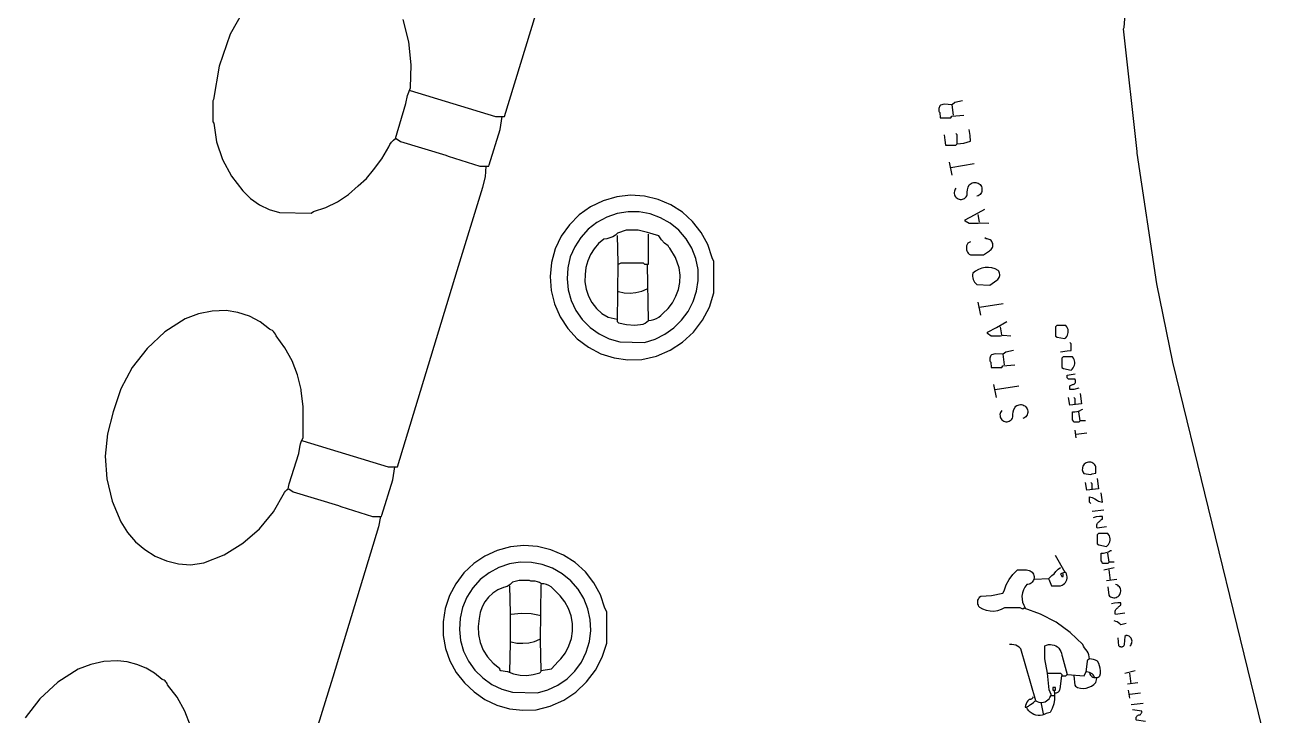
# Model space of a CAD drawing. Extents: x -68 to 722, y 3924 to 4942.
# Drawn here: x 95.1 to 178.9, y 4810.3 to 4856.5 of the extents above; entities that cross this region are included whole.
import ezdxf

# ---------------------------------------------------------------- set-up
doc = ezdxf.new("R2010")
doc.units = 0
doc.layers.get('0').update_dxf_attribs({"linetype": 'CONTINUOUS'})

msp = doc.modelspace()

# ---------------------------------------------------------------- linework, layer by layer
at = {"color": 7, "linetype": 'CONTINUOUS'}
for p, q in [((157.075505, 4850.463801), (156.988187, 4851.162343)), ((156.988187, 4846.447187), (156.813551, 4847.320364)), ((156.900869, 4846.971094), (158.472593, 4847.233047)), ((158.821866, 4843.303751), (158.734547, 4843.827657)), ((158.909184, 4837.104195), (158.734547, 4837.977372)), ((158.821866, 4837.628101), (160.39359, 4837.890054)), ((160.306272, 4835.79443), (160.218954, 4836.318336)), ((160.480908, 4833.786123), (160.39359, 4834.484664)), ((159.957, 4831.603181), (159.782364, 4832.476357)), ((159.869682, 4832.127087), (161.441406, 4832.38904)), ((165.545354, 4830.031462), (165.458036, 4830.642686)), ((165.2834, 4828.896332), (165.196082, 4829.420238)), ((165.2834, 4829.158285), (165.981944, 4829.245603)), ((166.331216, 4824.006542), (167.117078, 4824.09386)), ((167.466351, 4820.601152), (167.379033, 4821.212376)), ((167.117078, 4820.077246), (167.815623, 4820.251881)), ((167.553669, 4819.378704), (167.466351, 4820.077246)), ((167.291715, 4819.378704), (167.990259, 4819.466022)), ((168.514167, 4813.179149), (169.212711, 4813.353784)), ((168.688803, 4812.480607), (169.387347, 4812.567925)), ((168.950757, 4812.480607), (168.863439, 4813.179149)), ((163.624357, 4811.694748), (163.798993, 4811.694748)), ((168.863439, 4811.520113), (168.776121, 4812.044019)), ((168.863439, 4811.782066), (169.561983, 4811.869383)), ((163.100449, 4810.4723), (162.925813, 4811.25816)), ((168.950757, 4811.083524), (169.736619, 4811.170842))]:
    msp.add_line(p, q, dxfattribs=at)
for points in [[(120.751204, 4852.122837), (120.825075, 4852.102667), (126.514194, 4850.376483), (127.12542, 4850.376483), (131.377808, 4864.356045), (131.430199, 4864.513217), (133.024714, 4869.765288), (133.063046, 4870.459551)], [(109.661814, 4857.361898), (108.814829, 4855.868766), (108.074175, 4853.738698), (107.700738, 4851.514669), (107.653499, 4851.424296), (107.653499, 4850.027213), (107.7072, 4849.933171), (107.893993, 4848.689705), (108.290804, 4847.496541), (108.885929, 4846.388873), (109.661814, 4845.399375), (110.169425, 4844.883659), (110.758529, 4844.463435), (111.411397, 4844.151351), (112.108378, 4843.9568), (114.202352, 4843.914974)], [(114.202352, 4843.914974), (114.368256, 4844.019756), (115.194225, 4844.295527), (115.975222, 4844.680646), (116.696849, 4845.168014), (117.345801, 4845.748646), (117.902094, 4846.23682), (118.376154, 4846.80519), (118.933096, 4847.544857), (119.389043, 4848.350713), (119.472102, 4848.51002), (119.575729, 4848.656782), (119.698061, 4848.788359), (119.836897, 4848.902386), (120.522867, 4851.242937), (120.637483, 4851.783139), (120.838522, 4852.297472), (120.892145, 4853.834867), (120.728054, 4855.36442), (120.349541, 4856.855456)], [(178.871395, 4804.70261), (171.714111, 4833.953074), (170.655118, 4839.191437), (169.350674, 4847.926349), (169.337663, 4848.023621), (168.426849, 4856.226768), (168.474787, 4856.317666), (168.570549, 4857.497646)], [(157.686731, 4851.424296), (157.175921, 4851.297685), (156.988187, 4851.162343), (156.456595, 4851.193166), (156.215422, 4851.12305), (156.175298, 4851.078678), (156.14276, 4851.028478), (156.118641, 4850.973733), (156.103557, 4850.915843), (156.097895, 4850.856288), (156.101799, 4850.796593), (156.115169, 4850.738283), (156.137664, 4850.682851), (156.168707, 4850.631713), (156.202325, 4850.289166), (156.900869, 4850.289166), (156.979455, 4850.393947), (157.774049, 4850.463801)], [(119.878024, 4848.892083), (120.166872, 4848.701905), (123.204841, 4847.783148), (123.362013, 4847.730757), (125.466378, 4847.058411), (126.077604, 4847.058411), (126.095067, 4847.136997), (126.825832, 4849.508022), (126.950784, 4850.376483)], [(156.464279, 4849.154036), (156.517979, 4848.798042), (156.551597, 4848.455494), (157.250141, 4848.455494), (157.337459, 4848.542812), (157.780618, 4848.597286), (158.210639, 4848.717447), (158.192361, 4849.113197), (158.123321, 4849.503306)], [(157.337459, 4848.542812), (157.337459, 4849.154036), (157.250141, 4849.241353)], [(113.591125, 4828.721697), (113.664997, 4828.701527), (119.354116, 4826.975343), (119.965342, 4826.975343), (123.955776, 4840.081728), (125.667209, 4845.652596), (125.838661, 4846.34652), (125.902968, 4847.058411)], [(157.250141, 4845.574011), (157.203387, 4845.514255), (157.167499, 4845.447407), (157.143527, 4845.375421), (157.132172, 4845.300403), (157.133765, 4845.224547), (157.148261, 4845.150072), (157.175235, 4845.079157), (157.213898, 4845.013874), (157.26312, 4844.956135), (157.32146, 4844.907627), (157.387213, 4844.869769), (157.458455, 4844.843669), (157.533103, 4844.83009), (157.608973, 4844.82943), (157.683846, 4844.841706), (157.755532, 4844.866562), (157.821934, 4844.903269), (157.881111, 4844.950753), (157.93133, 4845.007627), (157.971125, 4845.072226), (157.99933, 4845.142661), (157.991228, 4845.313997), (158.012672, 4845.484178), (158.063023, 4845.648149), (158.140785, 4845.801037), (158.197563, 4845.858516), (158.263196, 4845.905633), (158.335815, 4845.941047), (158.413355, 4845.963749), (158.493607, 4845.973094), (158.574288, 4845.968815), (158.653101, 4845.951035), (158.727804, 4845.920258), (158.79627, 4845.877362), (158.856551, 4845.823567), (158.906931, 4845.760405), (158.945976, 4845.689672), (158.972576, 4845.613382), (158.985972, 4845.533706), (158.985783, 4845.452912), (158.972016, 4845.3733), (158.945061, 4845.297135), (158.905687, 4845.226585), (158.855012, 4845.163658), (158.794481, 4845.110144), (158.725816, 4845.067568), (158.647229, 4845.050104)], [(136.293814, 4834.135394), (137.259528, 4834.36579), (138.171889, 4834.757306), (139.004233, 4835.298498), (139.732235, 4835.973552), (140.334619, 4836.762739), (140.793782, 4837.642995), (141.096305, 4838.588596), (141.096305, 4840.68422), (140.982792, 4840.937441), (140.684327, 4841.811315), (140.244266, 4842.623155), (139.674942, 4843.350209), (138.992309, 4843.972102), (138.215498, 4844.471407), (137.366278, 4844.834129), (136.46845, 4845.050104), (135.535203, 4845.106926), (134.605802, 4845.004981), (133.707062, 4844.747211), (132.864915, 4844.341051), (132.103658, 4843.798222), (131.445254, 4843.134385), (130.9087, 4842.368694), (130.509477, 4841.523239), (130.259103, 4840.622414), (130.164803, 4839.69221), (130.229296, 4838.759465), (130.450722, 4837.851092), (130.822693, 4836.993298), (131.334476, 4836.210832), (131.971306, 4835.526272), (132.714808, 4834.959367), (133.54353, 4834.526474), (134.433563, 4834.240083), (135.359226, 4834.108457), (136.293814, 4834.135394)], [(136.46845, 4835.270523), (137.166598, 4835.492636), (137.8212, 4835.821634), (138.416011, 4836.249353), (138.936269, 4836.765178), (139.369061, 4837.356307), (139.703647, 4838.008069), (139.931724, 4838.704289), (140.04763, 4839.427688), (140.048489, 4840.160314), (139.895651, 4840.885464), (139.623162, 4841.574633), (139.238767, 4842.208229), (138.753394, 4842.768244), (138.180838, 4843.23876), (137.537374, 4843.606401), (136.841292, 4843.860718), (136.112379, 4843.994481), (135.371354, 4844.00389), (134.63928, 4843.888675), (133.936966, 4843.652113), (133.284376, 4843.300927), (132.700058, 4842.8451), (132.200623, 4842.297589), (131.800266, 4841.673956), (131.510367, 4840.991928), (131.339168, 4840.270891), (131.291533, 4839.531342), (131.368818, 4838.794301), (131.568825, 4838.080718), (131.885869, 4837.410878), (132.310938, 4836.803819), (132.83195, 4836.276798), (133.434096, 4835.844795), (134.100258, 4835.52009), (134.811503, 4835.311912), (136.46845, 4835.270523)], [(159.433092, 4843.216433), (158.914423, 4843.253106), (158.734547, 4843.216433), (158.123321, 4843.216433), (157.861367, 4843.391068), (157.861367, 4843.478386), (158.480277, 4843.796834), (159.171138, 4844.176928)], [(136.730404, 4836.754924), (136.911997, 4836.766119), (137.089747, 4836.804933), (137.259477, 4836.870456), (137.417199, 4836.961149), (137.559209, 4837.074879), (137.68217, 4837.208976), (138.030932, 4837.546628), (138.324439, 4837.933276), (138.555898, 4838.359972), (138.719953, 4838.81684), (138.812807, 4839.293307), (138.83231, 4839.778345), (138.778011, 4840.260729), (138.519816, 4840.946751), (138.149322, 4841.579226), (138.113932, 4841.611022), (138.083534, 4841.64762), (138.058773, 4841.688243), (138.040174, 4841.732032), (137.800289, 4841.920168), (137.590663, 4842.141521), (137.41585, 4842.391281), (136.651817, 4842.622673), (136.031859, 4842.779845), (135.245997, 4842.779845), (134.669698, 4842.587746), (134.51548, 4842.452739), (134.342478, 4842.342827), (134.15474, 4842.26058), (133.956656, 4842.207922), (133.752859, 4842.186084), (133.401914, 4841.886157), (133.100208, 4841.53674), (132.854641, 4841.145824), (132.670829, 4840.722349), (132.552975, 4840.275998), (132.503774, 4839.816981), (132.489502, 4839.325383), (132.560237, 4838.838691), (132.713859, 4838.371494), (132.945762, 4837.937796), (133.248995, 4837.550598), (133.614469, 4837.221505), (134.031229, 4836.960383), (134.634771, 4836.842242)], [(134.634771, 4842.430574), (134.676334, 4840.598823), (134.634771, 4836.667606), (134.722089, 4836.580289), (135.268783, 4836.469467), (135.825825, 4836.440149), (136.381132, 4836.492971), (136.510107, 4836.562663), (136.627386, 4836.650622), (136.730404, 4836.754924), (136.660549, 4840.430999), (136.643086, 4840.509585)], [(134.722089, 4840.509585), (134.896725, 4840.596902), (136.381132, 4840.596902), (136.46845, 4840.509585), (136.730404, 4840.509585), (136.730404, 4842.517891)], [(158.210639, 4841.993985), (158.036003, 4841.906668), (157.992241, 4841.82816), (157.96168, 4841.743634), (157.945117, 4841.655292), (157.942985, 4841.565437), (157.955337, 4841.476408), (157.981853, 4841.390528), (158.021842, 4841.310032), (158.074261, 4841.23702), (158.137745, 4841.173392), (158.210639, 4841.120809), (159.08382, 4841.120809), (159.49858, 4841.404591), (159.542239, 4841.44825), (159.596987, 4841.495012), (159.642827, 4841.550535), (159.67838, 4841.613145), (159.702574, 4841.680958), (159.714682, 4841.751933), (159.71434, 4841.823932), (159.701557, 4841.894788), (159.676718, 4841.962368), (159.640571, 4842.024637), (159.594205, 4842.07972), (159.539015, 4842.12596), (159.476663, 4842.161963), (159.409025, 4842.186647), (159.33814, 4842.199267), (159.26614, 4842.199444), (159.171138, 4842.255938)], [(159.52041, 4839.112502), (159.978829, 4839.439943), (160.036475, 4839.486966), (160.085471, 4839.542945), (160.124446, 4839.60631), (160.152307, 4839.675288), (160.168275, 4839.747946), (160.171902, 4839.82225), (160.163087, 4839.896118), (160.142076, 4839.967481), (160.109459, 4840.034341), (160.066147, 4840.094826), (159.861821, 4840.193053), (159.644372, 4840.257196), (159.419446, 4840.285587), (159.192879, 4840.277492), (158.970552, 4840.233119), (158.758236, 4840.153622), (158.561441, 4840.041062), (158.385275, 4839.898361), (158.361638, 4839.795208), (158.355026, 4839.689588), (158.365614, 4839.584293), (158.393123, 4839.482104), (158.436824, 4839.385722), (158.495565, 4839.297695), (158.567791, 4839.220347), (158.651595, 4839.155724), (159.52041, 4839.112502)], [(134.722089, 4838.675913), (135.108404, 4838.599761), (135.501622, 4838.5793), (135.893754, 4838.614949), (136.276836, 4838.705981), (136.643086, 4838.850549)], [(106.169093, 4820.426517), (107.038344, 4820.552778), (108.40564, 4821.098674), (109.662207, 4821.865836), (110.772554, 4822.832595), (111.705321, 4823.971647), (112.434162, 4825.250819), (112.502133, 4825.346194), (112.583632, 4825.430303), (112.676818, 4825.501246), (112.751563, 4825.83349), (113.381126, 4827.854458), (113.451853, 4828.279171), (113.495354, 4828.495727), (113.571482, 4828.703076), (113.678443, 4828.896332), (113.678443, 4830.991957), (113.551396, 4832.036451), (113.534631, 4832.134771), (113.300476, 4833.108539), (112.939863, 4834.04289), (112.459099, 4834.92148), (111.866594, 4835.728941), (111.829438, 4835.829861), (111.775459, 4835.922876), (111.706271, 4836.005207), (111.623939, 4836.074395), (111.530924, 4836.128373), (111.430004, 4836.16553), (110.797754, 4836.659808), (110.089651, 4837.037489), (109.326967, 4837.287224), (108.532617, 4837.401512), (107.600725, 4837.364632), (106.686053, 4837.182538), (105.811089, 4836.859705), (104.454169, 4835.979146), (103.262835, 4834.884917), (102.270356, 4833.607578), (101.50445, 4832.182799), (100.986506, 4830.65037), (100.608603, 4829.181999), (100.472587, 4827.671892), (100.58202, 4826.159627), (100.934035, 4824.684836), (101.519408, 4823.286171), (101.949884, 4822.589747), (102.482872, 4821.968264), (103.105551, 4821.436674), (103.802943, 4821.007764), (104.558269, 4820.691851), (105.353362, 4820.496536), (106.169093, 4820.426517)], [(160.917498, 4835.707112), (160.398829, 4835.743785), (160.218954, 4835.707112), (159.607728, 4835.707112), (159.345774, 4835.881747), (159.345774, 4835.969065), (159.964684, 4836.287513), (160.655544, 4836.667606)], [(164.497538, 4835.532477), (164.574611, 4835.595823), (164.639551, 4835.671559), (164.690396, 4835.757396), (164.725609, 4835.85074), (164.744126, 4835.948772), (164.745388, 4836.048529), (164.729356, 4836.146998), (164.696516, 4836.241204), (164.647859, 4836.328299), (164.584856, 4836.405653), (163.973629, 4836.405653), (163.886311, 4836.318336), (163.886311, 4835.707112), (163.995459, 4835.641624), (164.497538, 4835.532477)], [(164.235583, 4834.6593), (164.679858, 4834.715794), (164.934128, 4834.746617), (164.934128, 4835.183206), (164.84681, 4835.270523)], [(161.092134, 4834.746617), (160.581324, 4834.620007), (160.39359, 4834.484664), (159.861998, 4834.515487), (159.620825, 4834.445371), (159.580701, 4834.401), (159.548163, 4834.3508), (159.524044, 4834.296054), (159.50896, 4834.238164), (159.503298, 4834.17861), (159.507202, 4834.118915), (159.520572, 4834.060605), (159.543067, 4834.005173), (159.57411, 4833.954035), (159.607728, 4833.611487), (160.306272, 4833.611487), (160.384858, 4833.716269), (161.179452, 4833.786123)], [(164.934128, 4833.436852), (165.011201, 4833.500199), (165.076142, 4833.575935), (165.126986, 4833.661771), (165.162199, 4833.755116), (165.180716, 4833.853148), (165.181978, 4833.952905), (165.165947, 4834.051374), (165.133106, 4834.145579), (165.084449, 4834.232675), (165.021446, 4834.310029), (164.410219, 4834.310029), (164.322901, 4834.222711), (164.322901, 4833.611487), (164.432049, 4833.545999), (164.934128, 4833.436852)], [(165.458036, 4832.214404), (165.108764, 4832.127087), (164.84681, 4832.127087), (164.84681, 4832.38904), (165.030178, 4832.458894), (165.069932, 4832.466471), (165.107773, 4832.480821), (165.142556, 4832.501509), (165.17323, 4832.52791), (165.198866, 4832.559225), (165.218689, 4832.594508), (165.232101, 4832.632692), (165.238695, 4832.672621), (165.238272, 4832.713089), (165.230845, 4832.752872), (165.216638, 4832.790767), (165.196082, 4832.825628), (164.759492, 4832.825628), (164.672174, 4832.912946), (164.672174, 4833.087581), (165.196082, 4833.174899)], [(165.545354, 4831.865134), (165.632672, 4831.166592), (164.84681, 4831.079274), (164.759492, 4831.603181)], [(160.306272, 4830.730004), (160.259518, 4830.670248), (160.22363, 4830.6034), (160.199658, 4830.531414), (160.188303, 4830.456396), (160.189896, 4830.380541), (160.204392, 4830.306066), (160.231366, 4830.23515), (160.270029, 4830.169868), (160.319251, 4830.112128), (160.377591, 4830.06362), (160.443344, 4830.025762), (160.514587, 4829.999662), (160.589234, 4829.986084), (160.665104, 4829.985423), (160.739977, 4829.9977), (160.811663, 4830.022555), (160.878065, 4830.059262), (160.937242, 4830.106746), (160.987462, 4830.16362), (161.027256, 4830.228219), (161.055461, 4830.298654), (161.047359, 4830.46999), (161.068803, 4830.640172), (161.119154, 4830.804142), (161.196916, 4830.95703), (161.253694, 4831.014509), (161.319327, 4831.061627), (161.391946, 4831.09704), (161.469486, 4831.119743), (161.549738, 4831.129087), (161.630419, 4831.124808), (161.709232, 4831.107028), (161.783935, 4831.076251), (161.852401, 4831.033355), (161.912682, 4830.97956), (161.963062, 4830.916398), (162.002108, 4830.845665), (162.028707, 4830.769375), (162.042103, 4830.689699), (162.041914, 4830.608905), (162.028147, 4830.529293), (162.001192, 4830.453128), (161.961818, 4830.382578), (161.911144, 4830.319651), (161.850612, 4830.266137), (161.781947, 4830.223561), (161.703361, 4830.206098)], [(165.196082, 4831.166592), (165.196082, 4831.515863), (165.108764, 4831.603181)], [(165.894626, 4830.031462), (165.545354, 4830.031462), (165.458036, 4829.944145), (165.108764, 4829.944145), (165.0913, 4830.02273), (165.021446, 4830.11878), (165.021446, 4830.642686), (165.184332, 4830.641068), (165.345088, 4830.667376), (165.498962, 4830.720833), (165.641404, 4830.799858), (165.71999, 4830.817321)], [(112.717945, 4825.490943), (113.006793, 4825.300765), (116.044762, 4824.382008), (116.201935, 4824.329617), (118.306299, 4823.657271), (118.917525, 4823.657271), (118.934989, 4823.735857), (119.666714, 4826.107405), (119.790706, 4826.975343)], [(166.243898, 4826.451437), (166.3389, 4826.507932), (166.59317, 4826.538755), (166.59317, 4826.975343), (166.559392, 4827.046421), (166.514236, 4827.110872), (166.458965, 4827.166891), (166.395128, 4827.21291), (166.324511, 4827.247642), (166.249091, 4827.270112), (166.170981, 4827.279693), (166.092366, 4827.276116), (166.015449, 4827.259482), (165.942382, 4827.230255), (165.87521, 4827.189254), (165.815816, 4827.137628), (165.765861, 4827.076821), (165.726744, 4827.008536), (165.69956, 4826.934684), (165.685071, 4826.857334), (165.683681, 4826.778651), (165.695431, 4826.700838), (165.71999, 4826.626072), (165.789844, 4826.530023), (166.243898, 4826.451437)], [(166.680488, 4826.189484), (166.767806, 4825.490943), (165.981944, 4825.403625), (165.894626, 4825.927531)], [(166.331216, 4825.490943), (166.331216, 4825.840213), (166.243898, 4825.927531)], [(166.243898, 4824.530448), (166.15658, 4824.617766), (166.15658, 4824.967036), (166.345716, 4824.912551), (166.524599, 4824.830441), (166.68922, 4824.722547), (166.768291, 4824.679387), (166.852423, 4824.647186), (166.940104, 4824.626522), (167.02976, 4824.617766), (166.942442, 4825.228989)], [(118.830207, 4823.657271), (118.706216, 4822.963969), (115.655935, 4812.92488), (115.538318, 4812.559193), (112.770336, 4803.591667)], [(167.291715, 4822.95873), (166.680488, 4822.871412), (166.660162, 4822.925919), (166.649582, 4822.983122), (166.649068, 4823.041294), (166.658637, 4823.098675), (166.677998, 4823.153532), (166.706567, 4823.204208), (166.743481, 4823.24917), (166.787623, 4823.287059), (166.837661, 4823.316732), (166.864734, 4823.361144), (166.898359, 4823.400828), (166.937725, 4823.434825), (166.98188, 4823.462315), (167.02976, 4823.482636), (167.02976, 4823.657271), (166.822819, 4823.654619), (166.617941, 4823.625351), (166.418534, 4823.569953)], [(167.291715, 4821.648964), (167.368788, 4821.712311), (167.433728, 4821.788047), (167.484573, 4821.873884), (167.519786, 4821.967228), (167.538303, 4822.06526), (167.539565, 4822.165017), (167.523533, 4822.263486), (167.490693, 4822.357691), (167.442036, 4822.444787), (167.379033, 4822.522141), (166.767806, 4822.522141), (166.680488, 4822.434823), (166.680488, 4821.8236), (166.789636, 4821.758111), (167.291715, 4821.648964)], [(129.221053, 4810.734253), (130.171209, 4810.978976), (131.066966, 4811.379354), (131.883029, 4811.924079), (132.596349, 4812.597767), (133.186782, 4813.381393), (133.637652, 4814.252826), (133.936227, 4815.187455), (133.936227, 4817.28308), (133.822713, 4817.536301), (133.524249, 4818.410175), (133.084188, 4819.222015), (132.514863, 4819.949069), (131.83223, 4820.570962), (131.055419, 4821.070266), (130.2062, 4821.432989), (129.308371, 4821.648964), (128.40694, 4821.707514), (127.508076, 4821.617801), (126.636, 4821.382243), (125.814211, 4821.007187), (125.064853, 4820.50274), (124.40812, 4819.882495), (123.861709, 4819.163165), (123.440342, 4818.364134), (123.155375, 4817.506933), (123.014486, 4816.614661), (123.021473, 4815.711362), (123.181283, 4814.842292), (123.476121, 4814.00929), (123.89861, 4813.233193), (124.438183, 4812.533418), (125.081339, 4811.927469), (125.811991, 4811.430505), (126.611861, 4811.054959), (127.460938, 4810.810224), (128.337982, 4810.702423), (129.221053, 4810.734253)], [(163.449721, 4819.466022), (163.624357, 4819.029434), (164.235583, 4819.029434), (164.328927, 4819.062793), (164.41531, 4819.111413), (164.492259, 4819.173901), (164.557571, 4819.248468), (164.609375, 4819.332979), (164.64619, 4819.425015), (164.66696, 4819.52194), (164.671091, 4819.620979), (164.658464, 4819.719297), (164.629442, 4819.814079), (164.584856, 4819.902611), (164.536831, 4819.915708), (163.886311, 4821.03774)], [(167.815623, 4820.601152), (167.466351, 4820.601152), (167.379033, 4820.513834), (167.02976, 4820.513834), (167.012297, 4820.59242), (166.942442, 4820.68847), (166.942442, 4821.212376), (167.105329, 4821.210758), (167.266085, 4821.237066), (167.419959, 4821.290523), (167.5624, 4821.369548), (167.640987, 4821.387011)], [(129.308371, 4811.869383), (130.018501, 4812.070676), (130.685129, 4812.387551), (131.289594, 4812.811137), (131.814972, 4813.329576), (132.246557, 4813.928355), (132.572265, 4814.59071), (132.78298, 4815.298099), (132.872801, 4816.030718), (132.839215, 4816.768059), (132.683162, 4817.489479), (132.40901, 4818.174782), (132.024434, 4818.804784), (131.5402, 4819.361847), (130.969865, 4819.830376), (130.329394, 4820.197256), (129.636719, 4820.452214), (128.91123, 4820.588114), (128.173237, 4820.601152), (127.44061, 4820.484479), (126.738072, 4820.246164), (126.085666, 4819.893007), (125.502006, 4819.435084), (125.003744, 4818.88546), (124.605096, 4818.259815), (124.317435, 4817.576001), (124.148969, 4816.853527), (124.104505, 4816.113005), (124.18531, 4815.375563), (124.38908, 4814.662241), (124.71, 4813.99339), (125.138915, 4813.388094), (125.663588, 4812.863622), (126.269048, 4812.434938), (126.938022, 4812.114271), (127.651424, 4811.910772), (129.308371, 4811.869383)], [(163.362403, 4813.179149), (164.235583, 4813.179149), (164.322901, 4813.091831), (164.322901, 4813.004513), (164.584856, 4813.004513), (164.672174, 4813.091831), (165.807308, 4813.004513), (165.829137, 4813.070002), (165.938984, 4813.27188), (166.020277, 4813.960729), (166.02197, 4813.991052), (166.028771, 4814.020651), (166.040483, 4814.048671), (166.056769, 4814.074305), (166.077159, 4814.096813), (166.101064, 4814.115545), (166.127795, 4814.12996), (166.15658, 4814.139643), (166.148226, 4814.277947), (166.119148, 4814.413418), (166.070008, 4814.542967), (166.001927, 4814.663644), (165.916456, 4814.772696), (165.836422, 4814.872666), (165.770536, 4814.982476), (165.71999, 4815.100138), (164.874381, 4815.903581), (163.926988, 4816.584041), (162.895558, 4817.128772), (161.79941, 4817.527569), (161.703361, 4817.457715), (161.528724, 4817.545033), (160.480908, 4817.545033), (160.261138, 4817.42897), (160.024973, 4817.351537), (159.779147, 4817.314942), (159.530668, 4817.320229), (159.286621, 4817.367246), (159.053964, 4817.454654), (158.839329, 4817.57996), (158.785551, 4817.646379), (158.743925, 4817.721016), (158.715675, 4817.801672), (158.701635, 4817.885971), (158.702219, 4817.97143), (158.717408, 4818.055529), (158.746756, 4818.135792), (158.789398, 4818.209854), (158.844078, 4818.275532), (158.909184, 4818.330892), (159.612443, 4818.380576), (160.371761, 4818.527357), (160.463444, 4818.688895), (160.601491, 4819.084219), (160.799386, 4819.453239), (161.052307, 4819.786959), (161.354088, 4820.077246), (161.965315, 4820.077246), (162.046218, 4820.071757), (162.125102, 4820.052975), (162.199798, 4820.021414), (162.268252, 4819.977944), (162.32858, 4819.92376), (162.379125, 4819.860351), (162.418497, 4819.789461), (162.445612, 4819.71304), (162.459726, 4819.633188), (162.46045, 4819.552102), (162.447765, 4819.472012), (162.422018, 4819.395118), (162.383918, 4819.323537), (162.334514, 4819.259236), (162.275162, 4819.203983), (162.207496, 4819.159297), (162.133375, 4819.126408), (162.054839, 4819.10622), (161.974046, 4819.099288), (161.848005, 4818.931798), (161.7515, 4818.745718), (161.687205, 4818.546206), (161.656904, 4818.338791), (161.661437, 4818.129224), (161.700677, 4817.923313), (161.773536, 4817.726767), (161.877997, 4817.545033)], [(162.489223, 4819.466022), (163.445792, 4819.509332), (163.51521, 4819.575169), (163.648147, 4819.705814), (163.798993, 4819.815293), (163.922304, 4819.981967), (164.068908, 4820.128571), (164.235583, 4820.251881)], [(129.570325, 4813.353784), (130.258566, 4813.482228), (130.70546, 4813.965008), (130.880096, 4814.139643), (131.185728, 4814.550398), (131.42097, 4815.005142), (131.579638, 4815.491921), (131.657562, 4815.997943), (131.652693, 4816.509906), (131.565161, 4817.014355), (131.397264, 4817.498029), (131.153417, 4817.948217), (130.840028, 4818.353085), (130.465335, 4818.701992), (130.353109, 4818.831913), (130.222391, 4818.943211), (130.076238, 4819.033284), (129.918063, 4819.10003), (129.751563, 4819.141887), (129.580629, 4819.157878), (129.454447, 4819.236196), (129.317452, 4819.293536), (129.173103, 4819.328449), (129.025046, 4819.340055), (128.87702, 4819.32806), (128.784463, 4819.378704), (128.085919, 4819.378704), (127.656052, 4819.257769), (127.492156, 4819.10802), (127.292372, 4818.972939), (127.045786, 4818.911293), (126.680537, 4818.753836), (126.346391, 4818.538091), (126.052566, 4818.270012), (125.807169, 4817.956995), (125.616972, 4817.607676), (125.487221, 4817.231693), (125.421496, 4816.839419), (125.352352, 4816.301213), (125.376367, 4815.759116), (125.492833, 4815.229133), (125.69831, 4814.726912), (125.986732, 4814.267282), (126.349582, 4813.863813), (126.776148, 4813.528419), (126.776148, 4813.441102), (126.863466, 4813.353784), (127.308788, 4813.292662), (127.723638, 4813.137079), (128.15808, 4813.050094), (128.60085, 4813.033961), (129.040471, 4813.089098), (129.465543, 4813.214076), (129.49516, 4813.234333), (129.521079, 4813.259146), (129.542608, 4813.287851), (129.559171, 4813.31968), (129.570325, 4813.353784), (129.528587, 4815.360344), (129.570325, 4819.116751)], [(164.497538, 4819.902611), (164.235583, 4819.815293), (164.322901, 4819.640657), (164.410219, 4819.640657), (164.410219, 4819.815293)], [(127.474692, 4813.266466), (127.516343, 4815.185622), (127.516256, 4817.197683), (127.474692, 4819.029434)], [(167.379033, 4818.942116), (167.444521, 4818.39638), (167.498133, 4818.339004), (167.560851, 4818.291754), (167.630791, 4818.256051), (167.705848, 4818.23297), (167.783763, 4818.223204), (167.862195, 4818.227047), (167.938782, 4818.244385), (168.011223, 4818.274694), (168.077336, 4818.317064), (168.135135, 4818.370221), (168.182879, 4818.432564), (168.219134, 4818.502219), (168.242808, 4818.57709), (168.253189, 4818.654926), (168.249966, 4818.733385), (168.233234, 4818.810107), (168.203498, 4818.882784), (168.161652, 4818.94923), (168.108954, 4819.007447), (168.04699, 4819.055683), (167.977623, 4819.092486), (167.902941, 4819.116751)], [(168.514167, 4817.195762), (167.902941, 4817.108445), (167.882614, 4817.162951), (167.872034, 4817.220155), (167.871521, 4817.278326), (167.881089, 4817.335708), (167.900451, 4817.390565), (167.92902, 4817.44124), (167.965933, 4817.486202), (168.010076, 4817.524092), (168.060113, 4817.553765), (168.087187, 4817.598177), (168.120812, 4817.63786), (168.160177, 4817.671858), (168.204333, 4817.699348), (168.252213, 4817.719668), (168.252213, 4817.894304), (168.045271, 4817.891652), (167.840393, 4817.862383), (167.640987, 4817.806986)], [(129.570325, 4817.021127), (128.907433, 4817.147026), (128.233328, 4817.176335), (127.56201, 4817.108445)], [(168.601485, 4816.497221), (168.252213, 4816.409903), (168.183202, 4816.48807), (168.103048, 4816.554762), (168.013635, 4816.608409), (167.91707, 4816.647749), (167.815623, 4816.671856)], [(127.56201, 4815.274773), (127.948326, 4815.19862), (128.341543, 4815.17816), (128.733676, 4815.213809), (129.116757, 4815.304841), (129.483007, 4815.449408)], [(162.576541, 4811.345477), (161.581115, 4814.820721), (161.478194, 4814.9126), (161.362772, 4814.988179), (161.237408, 4815.045785), (161.104881, 4815.084139), (160.968128, 4815.102391), (160.83018, 4815.100138)], [(162.401905, 4811.60743), (162.389765, 4811.571019), (162.371801, 4811.537101), (162.348502, 4811.506599), (162.320504, 4811.480346), (162.288568, 4811.459055), (162.253565, 4811.443308), (162.216449, 4811.433533), (162.17823, 4811.429997), (162.139951, 4811.432795), (162.055477, 4811.34738), (161.985506, 4811.249731), (161.931781, 4811.142283), (161.895645, 4811.027716), (161.877997, 4810.908889), (161.956919, 4810.923824), (162.032363, 4810.95139), (162.102322, 4810.990854), (162.164935, 4811.041166), (162.218537, 4811.100988), (162.327717, 4811.158975), (162.426085, 4811.233852), (162.511052, 4811.323648), (162.576541, 4811.345477), (162.671649, 4811.291911), (162.774226, 4811.25459), (162.881519, 4811.234516), (162.99065, 4811.232226), (163.098691, 4811.247782), (163.202743, 4811.280768), (163.300015, 4811.330297), (163.387895, 4811.395042), (163.464027, 4811.473264), (163.526368, 4811.562865), (163.573245, 4811.661442), (163.603401, 4811.766348), (163.465176, 4812.063316), (163.362403, 4813.179149), (163.187767, 4814.139643), (163.187767, 4815.01282), (163.303753, 4815.061961), (163.426233, 4815.09139), (163.551883, 4815.100309), (163.677292, 4815.088476), (163.799056, 4815.056212), (163.91387, 4815.004393), (164.018617, 4814.934425), (164.110453, 4814.848208), (164.186887, 4814.748082), (164.245843, 4814.636764), (164.285721, 4814.517277), (164.305438, 4814.392864), (164.340365, 4814.32301), (164.672174, 4813.091831)], [(168.863439, 4815.01282), (168.911848, 4815.062235), (168.950946, 4815.119301), (168.979547, 4815.182288), (168.996781, 4815.249282), (169.002125, 4815.318251), (168.995419, 4815.387101), (168.976864, 4815.453741), (168.947025, 4815.51615), (168.906807, 4815.572433), (168.85743, 4815.620881), (168.800395, 4815.660025), (168.737431, 4815.688675), (168.67045, 4815.705962), (168.601485, 4815.711362), (168.514167, 4815.624044), (168.477493, 4815.105377), (168.471592, 4815.073944), (168.460627, 4815.0439), (168.444894, 4815.016056), (168.424818, 4814.99116), (168.400938, 4814.969885), (168.3739, 4814.952804), (168.344431, 4814.940377), (168.313326, 4814.932939), (168.281423, 4814.93069), (168.249582, 4814.933692), (168.218661, 4814.941862), (168.189494, 4814.954982), (168.162867, 4814.972697), (168.139496, 4814.99453), (168.120013, 4815.019893), (168.077577, 4815.536726)], [(166.15658, 4813.179149), (166.184651, 4813.113542), (166.22327, 4813.053535), (166.271356, 4813.000809), (166.327561, 4812.95684), (166.390311, 4812.922861), (166.45785, 4812.899821), (166.528284, 4812.888367), (166.599643, 4812.88882), (166.669927, 4812.901167), (166.737168, 4812.925061), (166.799482, 4812.959835), (166.855124, 4813.004513), (166.888321, 4813.171797), (166.896899, 4813.342127), (166.880678, 4813.511899), (166.840001, 4813.677523), (166.775729, 4813.835495), (166.68922, 4813.982471), (166.564979, 4814.047738), (166.433268, 4814.096194), (166.296351, 4814.127005), (166.15658, 4814.139643)], [(106.163734, 4809.6683), (105.786366, 4810.656812), (105.267763, 4811.5791), (104.619198, 4812.415119), (104.595447, 4812.485175), (104.561307, 4812.550798), (104.517573, 4812.610459), (104.465266, 4812.662766), (104.405606, 4812.706499), (104.339982, 4812.740639), (104.269926, 4812.76439), (103.756564, 4813.17882), (103.189335, 4813.515782), (102.579839, 4813.768386), (101.940543, 4813.931464), (101.284522, 4814.001681), (100.382287, 4813.956417), (99.497537, 4813.773953), (98.65101, 4813.458565), (97.298158, 4812.574534), (96.109885, 4811.479216), (95.118825, 4810.202692)], [(166.505852, 4812.917196), (166.460873, 4813.000781), (166.402922, 4813.075957), (166.333538, 4813.14073), (166.25456, 4813.193382), (166.168083, 4813.232516), (166.0764, 4813.257095), (165.981944, 4813.266466)], [(163.798993, 4811.869383), (163.852128, 4811.861044), (163.90591, 4811.861575), (163.958869, 4811.870961), (164.009558, 4811.888946), (164.05659, 4811.915038), (164.098679, 4811.948523), (164.134675, 4811.988486), (164.163594, 4812.033835), (164.184644, 4812.083329), (164.197251, 4812.135615), (164.322901, 4813.004513)], [(165.108764, 4813.004513), (165.178618, 4812.384558), (165.233213, 4812.318917), (165.297829, 4812.263112), (165.370718, 4812.218654), (165.558142, 4812.175941), (165.750065, 4812.165064), (165.941115, 4812.186328), (166.125949, 4812.239138), (166.299395, 4812.322015), (166.456602, 4812.432643), (166.59317, 4812.567925), (166.680488, 4812.917196)], [(163.798993, 4812.044019), (163.837377, 4811.73808), (163.82969, 4811.429838), (163.776106, 4811.126193), (163.677822, 4810.833939), (163.537039, 4810.559618), (163.266353, 4810.498496), (163.141769, 4810.431808), (163.008179, 4810.385741), (162.86897, 4810.361463), (162.727673, 4810.359589), (162.587869, 4810.380168), (162.453105, 4810.422678), (162.326797, 4810.48604), (162.212147, 4810.568648), (162.112065, 4810.668406), (162.029086, 4810.782787), (161.965315, 4810.908889)], [(163.886311, 4812.044019), (163.886311, 4812.218654), (163.711675, 4812.218654), (163.711675, 4812.044019), (163.886311, 4812.044019)], [(169.911255, 4809.948394), (169.300029, 4810.035712), (169.283677, 4810.073654), (169.27372, 4810.113753), (169.270424, 4810.154937), (169.273877, 4810.196109), (169.283988, 4810.236169), (169.300486, 4810.274048), (169.322931, 4810.308736), (169.350725, 4810.339306), (169.383124, 4810.364944), (169.419266, 4810.384965), (169.458185, 4810.398834), (169.498842, 4810.406182), (169.540154, 4810.406812), (169.57188, 4810.430872), (169.599221, 4810.459819), (169.621432, 4810.492867), (169.637908, 4810.529115), (169.648203, 4810.567579), (169.652035, 4810.607212), (169.649301, 4810.646936), (169.038075, 4810.734253)]]:
    msp.add_lwpolyline(points, dxfattribs=at)

doc.saveas('drawing.dxf')
